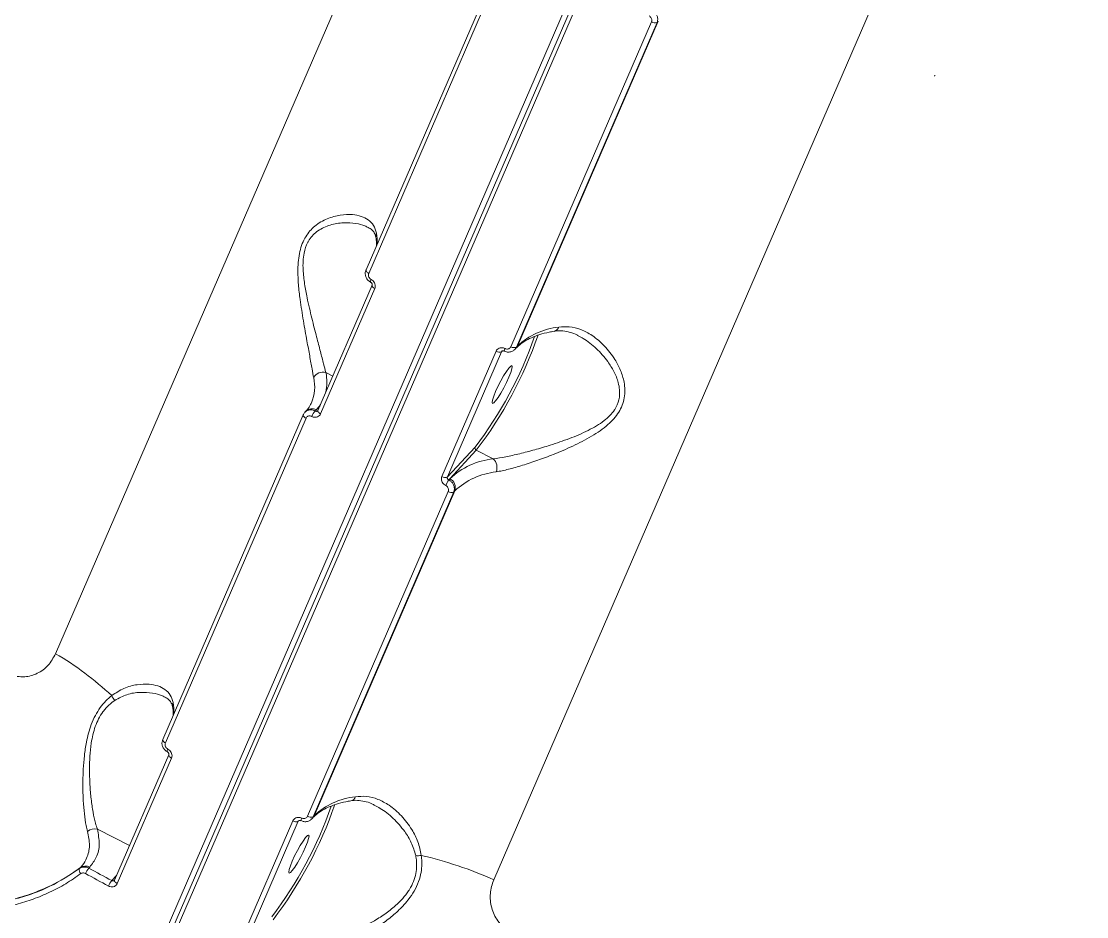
# Model space of a CAD drawing. Header units: millimetres. Extents: x -5550 to 7488, y -4093 to 4627.
# Drawn here: x -3147.2 to -2922.4, y 685 to 873.8 of the extents above; entities that cross this region are included whole.
import ezdxf

# ---------------------------------------------------------------- set-up
doc = ezdxf.new("R2010")
doc.units = ezdxf.units.MM
doc.layers.add('DIKOM_ОБЪЕКТ', color=7, linetype='Continuous')

msp = doc.modelspace()

# ---------------------------------------------------------------- linework, layer by layer
at = {"layer": 'DIKOM_ОБЪЕКТ', "color": 7, "linetype": 'Continuous', "lineweight": 15}
for p, q in [((-2958.543, 1047.255), (-3131.536, 647.807)), ((-2957.387, 1047.079), (-3130.379, 647.631)), ((-3129.771, 646.897), (-2956.778, 1046.345)), ((-3014.859, 1029.317), (-3139.957, 740.46)), ((-3047.51, 692.794), (-2922.412, 981.651)), ((-3044.79, 889.892), (-3074.456, 821.392)), ((-3073.885, 820.677), (-3044.219, 889.177)), ((-3014.214, 873.706), (-3043.88, 805.206)), ((-3042.724, 805.106), (-3013.058, 873.606)), ((-3012.852, 873.828), (-3042.518, 805.327)), ((-3013.058, 873.606), (-3012.852, 873.828)), ((-2954.494, 862.336), (-2954.509, 862.247)), ((-2954.455, 862.468), (-2954.485, 862.334)), ((-2954.455, 862.468), (-2954.47, 862.38)), ((-3073.178, 818.162), (-3084.615, 791.752)), ((-3084.04, 791.035), (-3072.602, 817.444)), ((-3043.02, 804.653), (-3042.813, 804.875)), ((-3042.518, 805.327), (-3042.724, 805.106)), ((-3047.01, 804.249), (-3058.447, 777.839)), ((-3057.286, 777.736), (-3045.848, 804.146)), ((-3045.848, 804.146), (-3045.7, 804.306)), ((-3045.848, 804.146), (-3045.771, 804.259)), ((-3082.92, 799.759), (-3081.471, 799.012)), ((-3087.143, 791.586), (-3087.349, 791.364)), ((-3084.962, 791.876), (-3085.18, 791.641)), ((-3084.211, 792.685), (-3084.962, 791.876)), ((-3087.681, 790.855), (-3117.347, 722.355)), ((-3116.776, 721.64), (-3087.11, 790.141)), ((-3087.643, 790.912), (-3087.681, 790.855)), ((-3051.442, 784.033), (-3057.286, 777.736)), ((-3056.789, 777.35), (-3051.181, 783.394)), ((-3047.615, 781.555), (-3051.181, 783.394)), ((-3057.007, 777.115), (-3056.789, 777.35)), ((-3057.105, 774.669), (-3086.771, 706.169)), ((-3085.615, 706.069), (-3055.949, 774.57)), ((-3055.743, 774.791), (-3085.409, 706.291)), ((-3055.949, 774.57), (-3055.743, 774.791)), ((-3116.069, 719.125), (-3127.506, 692.715)), ((-3126.93, 691.998), (-3115.493, 718.408)), ((-3085.91, 705.616), (-3085.704, 705.838)), ((-3085.409, 706.291), (-3085.615, 706.069)), ((-3089.9, 705.212), (-3101.338, 678.802)), ((-3100.176, 678.699), (-3088.739, 705.109)), ((-3088.739, 705.109), (-3088.59, 705.269)), ((-3088.739, 705.109), (-3088.662, 705.222)), ((-3131.138, 703.469), (-3124.362, 699.975)), ((-3134.71, 695.343), (-3134.882, 695.158)), ((-3132.934, 695.237), (-3132.747, 695.438)), ((-3127.102, 693.649), (-3128.071, 692.605))]:
    msp.add_line(p, q, dxfattribs=at)
at = {"layer": 'DIKOM_ОБЪЕКТ', "color": 7, "linetype": 'Continuous', "lineweight": 15, "flags": 128}
for points in [[(-3074.456, 821.392), (-3074.462, 821.376), (-3074.472, 821.29), (-3074.447, 821.193), (-3074.389, 821.089), (-3074.301, 820.981), (-3074.184, 820.874), (-3074.044, 820.772), (-3073.885, 820.677)], [(-3073.176, 818.166), (-3073.184, 818.146), (-3073.193, 818.059), (-3073.168, 817.962), (-3073.11, 817.858), (-3073.02, 817.75), (-3072.903, 817.642), (-3072.762, 817.539), (-3072.602, 817.444)], [(-3042.813, 804.875), (-3042.692, 805.023), (-3042.518, 805.327)], [(-3044.321, 798.749), (-3044.831, 797.642), (-3045.413, 796.502), (-3046.021, 795.421), (-3046.604, 794.488), (-3047.116, 793.777), (-3047.515, 793.347), (-3047.769, 793.232), (-3047.857, 793.442), (-3047.773, 793.959), (-3047.522, 794.742), (-3047.126, 795.727), (-3046.616, 796.834), (-3046.034, 797.974), (-3045.426, 799.055), (-3044.843, 799.988), (-3044.331, 800.699), (-3043.932, 801.129), (-3043.678, 801.244), (-3043.589, 801.035), (-3043.674, 800.517), (-3043.925, 799.735), (-3044.321, 798.749)], [(-3084.962, 791.876), (-3084.295, 792.686), (-3084.072, 793.006)], [(-3084.615, 791.752), (-3084.621, 791.736), (-3084.631, 791.65), (-3084.606, 791.552), (-3084.548, 791.448), (-3084.458, 791.34), (-3084.34, 791.232), (-3084.199, 791.129), (-3084.04, 791.035)], [(-3087.681, 790.855), (-3087.687, 790.84), (-3087.696, 790.754), (-3087.672, 790.657), (-3087.614, 790.553), (-3087.525, 790.445), (-3087.409, 790.338), (-3087.269, 790.235), (-3087.11, 790.141)], [(-3117.347, 722.355), (-3117.353, 722.339), (-3117.362, 722.253), (-3117.338, 722.156), (-3117.28, 722.052), (-3117.191, 721.945), (-3117.075, 721.838), (-3116.935, 721.735), (-3116.776, 721.64)], [(-3116.067, 719.129), (-3116.075, 719.109), (-3116.084, 719.023), (-3116.059, 718.925), (-3116.001, 718.821), (-3115.911, 718.713), (-3115.794, 718.605), (-3115.652, 718.502), (-3115.493, 718.408)], [(-3085.704, 705.838), (-3085.583, 705.986), (-3085.409, 706.291)], [(-3087.212, 699.713), (-3087.722, 698.605), (-3088.304, 697.465), (-3088.911, 696.384), (-3089.495, 695.451), (-3090.006, 694.74), (-3090.406, 694.31), (-3090.66, 694.195), (-3090.748, 694.405), (-3090.663, 694.922), (-3090.413, 695.705), (-3090.017, 696.69), (-3089.507, 697.798), (-3088.924, 698.938), (-3088.317, 700.018), (-3087.734, 700.952), (-3087.222, 701.662), (-3086.823, 702.093), (-3086.568, 702.208), (-3086.48, 701.998), (-3086.565, 701.481), (-3086.815, 700.698), (-3087.212, 699.713)], [(-3128.071, 692.605), (-3128.68, 692.932), (-3129.289, 693.261), (-3129.897, 693.589), (-3130.506, 693.918), (-3131.113, 694.247), (-3131.721, 694.577), (-3132.327, 694.907), (-3132.934, 695.237)], [(-3133.648, 694.1), (-3133.04, 693.769), (-3132.432, 693.438), (-3131.823, 693.108), (-3131.214, 692.777), (-3130.604, 692.448), (-3129.994, 692.118), (-3129.384, 691.79), (-3128.773, 691.461)], [(-3127.506, 692.715), (-3127.512, 692.7), (-3127.522, 692.613), (-3127.497, 692.516), (-3127.438, 692.411), (-3127.349, 692.303), (-3127.231, 692.196), (-3127.09, 692.093), (-3126.93, 691.998)]]:
    msp.add_lwpolyline(points, dxfattribs=at)
at = {"layer": 'DIKOM_ОБЪЕКТ', "color": 7, "linetype": 'Continuous', "lineweight": 15}
for centre, radius, start, end in [((-3013.549, 874.669), 1.17, 235.34511, 294.77761), ((-3070.853, 828.551), 1.547, 156.127, 190.23169), ((-3082.235, 827.191), 10.163, 358.27403, 11.26558), ((-3072.742, 818.942), 0.77, 145.01682, 188.98507), ((-3032.183, 794.312), 15.105, 96.07288, 133.17683), ((-3035.064, 809.804), 1.367, 282.28395, 339.81255), ((-3117.151, 834.419), 82.803, 322.5184, 340.93455), ((-3118.695, 835.209), 85.106, 322.49476, 341.1158), ((-3044.159, 804.228), 1.141, 148.59834, 177.42257), ((-3043.215, 806.169), 1.171, 235.35856, 294.76417), ((-3046.339, 805.214), 1.175, 235.21394, 294.68674), ((-3094.074, 796.744), 8.788, 337.60172, 12.46487), ((-3083.543, 797.674), 2.176, 73.34998, 153.63162), ((-3092.55, 797.75), 9.838, 347.33496, 11.77957), ((-3085.861, 790.289), 1.824, 60.48323, 134.67405), ((-3082.079, 788.949), 4.107, 139.03837, 157.84532), ((-3050.96, 783.857), 0.513, 159.92593, 244.55798), ((-3045.936, 765.782), 15.861, 96.07404, 133.17525), ((-3049.3, 779.736), 2.479, 337.71781, 47.18562), ((-3057.777, 778.804), 1.175, 235.22253, 294.68776), ((-3045.407, 763.774), 15.107, 96.07443, 133.17409), ((-3051.453, 773.361), 6.703, 145.94296, 157.403), ((-3057.67, 775.497), 2.052, 339.89047, 64.58055), ((-3056.439, 775.633), 1.171, 235.35113, 294.7716), ((-3173.735, 682.885), 66.753, 46.88383, 59.60106), ((-3125.373, 732.709), 2.949, 201.82741, 225.1652), ((-3113.744, 729.514), 1.547, 156.12399, 190.2347), ((-3125.126, 728.155), 10.163, 358.27403, 11.26558), ((-3115.635, 719.906), 0.767, 144.9494, 189.09866), ((-3075.074, 695.277), 15.104, 96.07158, 133.17813), ((-3077.956, 710.768), 1.368, 282.2986, 339.7979), ((-3160.052, 735.388), 82.815, 322.52019, 340.93367), ((-3161.57, 736.164), 85.088, 322.49284, 341.11795), ((-3087.048, 705.191), 1.142, 148.61425, 177.40666), ((-3086.105, 707.132), 1.171, 235.35234, 294.75865), ((-3131.696, 701.24), 2.298, 75.95627, 130.92898), ((-3089.23, 706.177), 1.175, 235.2041, 294.69452), ((-3063.518, 701.3), 3.442, 262.31339, 282.10956), ((-3082.66, 613.583), 86.659, 66.07069, 76.74897), ((-3133.935, 694.812), 1.008, 159.93172, 227.46082), ((-3133.652, 693.813), 1.861, 60.89636, 124.63332), ((-3130.071, 692.647), 3.861, 137.86238, 157.89504), ((-3124.969, 689.912), 4.107, 139.03166, 157.84001)]:
    msp.add_arc(centre, radius, start, end, dxfattribs=at)
for points, knots in [([(-3392.025, 922.491), (-3392.047, 921.778), (-3392.122, 919.276), (-3391.943, 914.883), (-3391.492, 909.317), (-3390.727, 903.654), (-3389.672, 897.905), (-3388.321, 892.073), (-3386.677, 886.163), (-3384.741, 880.18), (-3382.515, 874.128), (-3380, 868.012), (-3377.198, 861.837), (-3374.111, 855.607), (-3370.742, 849.327), (-3367.094, 843.002), (-3363.169, 836.637), (-3358.97, 830.237), (-3354.501, 823.806), (-3349.765, 817.349), (-3344.766, 810.871), (-3339.508, 804.376), (-3333.994, 797.871), (-3328.229, 791.358), (-3322.217, 784.845), (-3315.962, 778.334), (-3309.47, 771.831), (-3302.746, 765.341), (-3295.793, 758.869), (-3288.618, 752.419), (-3281.227, 745.996), (-3273.624, 739.605), (-3265.815, 733.252), (-3257.806, 726.939), (-3249.604, 720.674), (-3241.214, 714.459), (-3232.642, 708.299), (-3223.896, 702.2), (-3214.981, 696.166), (-3205.905, 690.201), (-3196.674, 684.309), (-3187.295, 678.496), (-3177.776, 672.765), (-3168.122, 667.121), (-3158.343, 661.568), (-3148.443, 656.112), (-3139.547, 651.344), (-3133.929, 648.422), (-3131.681, 647.253)], [0, 0, 0, 0, 0.0088209, 0.0309505, 0.0530921, 0.0752453, 0.097409, 0.1195825, 0.1417638, 0.1639522, 0.1861457, 0.208344, 0.2305454, 0.2527491, 0.2749542, 0.2971604, 0.3193671, 0.3415734, 0.3637795, 0.3859847, 0.4081892, 0.4303927, 0.4525952, 0.4747967, 0.4969973, 0.5191965, 0.541395, 0.5635922, 0.5857888, 0.6079841, 0.6301785, 0.6523721, 0.6745648, 0.6967567, 0.7189481, 0.7411389, 0.7633286, 0.7855178, 0.8077068, 0.8298953, 0.8520828, 0.8742703, 0.8964575, 0.9186442, 0.9408305, 0.9630167, 0.9852027, 1, 1, 1, 1]), ([(-3014.751, 874.973), (-3014.655, 874.914), (-3014.462, 874.797), (-3014.255, 874.522), (-3014.143, 874.212), (-3014.137, 873.927), (-3014.192, 873.769), (-3014.214, 873.706)], [0, 0, 0, 0, 0.2151478, 0.4301274, 0.6450028, 0.8595104, 1, 1, 1, 1]), ([(-3013.058, 873.606), (-3013.014, 873.732), (-3012.903, 874.049), (-3012.914, 874.62), (-3013.134, 875.241), (-3013.542, 875.795), (-3013.925, 876.033), (-3014.116, 876.152)], [0, 0, 0, 0, 0.1407326, 0.355443, 0.5702882, 0.7851231, 1, 1, 1, 1]), ([(-3072.268, 829.177), (-3072.44, 829.743), (-3072.783, 830.875), (-3073.923, 832.012), (-3075.435, 832.766), (-3077.408, 833.143), (-3079.837, 833.065), (-3082.593, 832.325), (-3085.195, 830.88), (-3086.979, 828.919), (-3087.936, 826.977), (-3088.457, 825.292), (-3088.748, 823.438), (-3088.868, 821.086), (-3088.74, 818.298), (-3088.315, 814.643), (-3087.676, 810.604), (-3086.947, 806.606), (-3086.331, 803.216), (-3085.848, 800.55), (-3085.604, 799.242), (-3085.492, 798.64)], [0, 0, 0, 0, 0.0554759, 0.111023, 0.1664967, 0.2220065, 0.2900223, 0.3579621, 0.4226746, 0.4774063, 0.5052461, 0.5330937, 0.5627093, 0.5923735, 0.6404288, 0.6885808, 0.7603252, 0.8320603, 0.8910006, 0.9498665, 1, 1, 1, 1]), ([(-3082.92, 799.759), (-3083.076, 800.347), (-3083.414, 801.621), (-3084.075, 804.18), (-3084.914, 807.396), (-3085.894, 811.199), (-3086.795, 814.988), (-3087.444, 818.442), (-3087.746, 821.03), (-3087.764, 823.23), (-3087.544, 825.236), (-3087.029, 826.754), (-3086.312, 827.973), (-3085.617, 828.829), (-3084.158, 830.04), (-3081.941, 830.997), (-3079.16, 831.434), (-3076.706, 831.274), (-3074.964, 830.877), (-3074.226, 830.448), (-3074.003, 830.317)], [0, 0, 0, 0, 0.0593359, 0.1286009, 0.1997496, 0.2839058, 0.3702791, 0.4255936, 0.4820338, 0.514862, 0.5485733, 0.5968269, 0.6096801, 0.6397892, 0.6708996, 0.7452239, 0.8244078, 0.9057705, 0.9714113, 1, 1, 1, 1]), ([(-3073.988, 830.343), (-3073.837, 830.272), (-3073.384, 830.059), (-3072.929, 829.578), (-3072.545, 829), (-3072.426, 828.446), (-3072.385, 828.25)], [0, 0, 0, 0, 0.1589795, 0.476034, 0.8151285, 1, 1, 1, 1]), ([(-3072.374, 828.267), (-3072.327, 828.002), (-3072.219, 827.389), (-3072.227, 826.84), (-3072.231, 826.529)], [0, 0, 0, 0, 0.4317332, 1, 1, 1, 1]), ([(-3074.44, 821.384), (-3074.505, 821.207), (-3074.651, 820.815), (-3074.583, 820.135), (-3074.278, 819.472), (-3073.875, 819.018), (-3073.569, 818.876), (-3073.492, 818.841)], [0, 0, 0, 0, 0.1908534, 0.4220128, 0.6636562, 0.9155271, 1, 1, 1, 1]), ([(-3073.373, 819.383), (-3073.467, 819.445), (-3073.655, 819.569), (-3073.854, 819.851), (-3073.96, 820.167), (-3073.963, 820.455), (-3073.908, 820.614), (-3073.885, 820.677)], [0, 0, 0, 0, 0.2151947, 0.430243, 0.6449787, 0.8595487, 1, 1, 1, 1]), ([(-3073.501, 818.819), (-3073.494, 818.815), (-3073.445, 818.794), (-3073.352, 818.718), (-3073.247, 818.594), (-3073.177, 818.451), (-3073.15, 818.316), (-3073.157, 818.214), (-3073.173, 818.18), (-3073.18, 818.166)], [0, 0, 0, 0, 0.0276828, 0.1833925, 0.3446756, 0.5060158, 0.6756611, 0.8621086, 1, 1, 1, 1]), ([(-3072.602, 817.444), (-3072.569, 817.539), (-3072.485, 817.777), (-3072.491, 818.209), (-3072.651, 818.682), (-3072.95, 819.106), (-3073.232, 819.291), (-3073.373, 819.383)], [0, 0, 0, 0, 0.1406272, 0.3551018, 0.5698963, 0.7849066, 1, 1, 1, 1]), ([(-3047.005, 778.796), (-3046.153, 778.964), (-3044.447, 779.3), (-3041.445, 780.17), (-3038.257, 781.223), (-3034.697, 782.556), (-3030.831, 784.181), (-3026.876, 786.213), (-3023.465, 788.53), (-3021.34, 790.859), (-3020.34, 792.847), (-3019.894, 794.451), (-3019.794, 796.1), (-3020.024, 798.075), (-3020.714, 800.256), (-3022.094, 802.882), (-3024.09, 805.459), (-3026.569, 807.571), (-3029.098, 808.899), (-3031.469, 809.531), (-3033.053, 809.395), (-3033.781, 809.332)], [0, 0, 0, 0, 0.0554757, 0.1110229, 0.1664966, 0.2220047, 0.2900238, 0.3579617, 0.4226759, 0.4774081, 0.5052474, 0.5330935, 0.5627102, 0.5923742, 0.6404307, 0.688581, 0.7603249, 0.832063, 0.8910003, 0.9498673, 1, 1, 1, 1]), ([(-3029.657, 807.445), (-3029.312, 807.283), (-3027.97, 806.653), (-3025.815, 804.878), (-3023.65, 802.469), (-3022.1, 799.997), (-3021.275, 797.971), (-3020.928, 796.138), (-3020.938, 794.361), (-3021.406, 792.898), (-3022.188, 791.607), (-3022.991, 790.64), (-3024.761, 789.092), (-3027.644, 787.429), (-3031.534, 785.782), (-3035.359, 784.491), (-3038.886, 783.439), (-3042.054, 782.614), (-3045.045, 781.935), (-3046.758, 781.682), (-3047.615, 781.555)], [0, 0, 0, 0, 0.0295222, 0.1148085, 0.200091, 0.256053, 0.311877, 0.3451928, 0.3784284, 0.4266917, 0.4395456, 0.4701275, 0.5007719, 0.575112, 0.6553538, 0.7357045, 0.8019475, 0.8681521, 0.9341203, 1, 1, 1, 1]), ([(-3042.813, 804.875), (-3042.65, 805.041), (-3042.156, 805.544), (-3041.123, 806.311), (-3039.615, 807.117), (-3037.854, 807.779), (-3036.208, 808.212), (-3035.129, 808.405), (-3034.778, 808.467)], [0, 0, 0, 0, 0.1024816, 0.310672, 0.5124659, 0.7099246, 0.9057044, 1, 1, 1, 1]), ([(-3034.78, 808.437), (-3034.622, 808.471), (-3033.991, 808.607), (-3032.871, 808.562), (-3031.388, 808.259), (-3030.293, 807.883), (-3029.718, 807.537), (-3029.647, 807.494)], [0, 0, 0, 0, 0.0914226, 0.3654759, 0.6566063, 0.9579395, 1, 1, 1, 1]), ([(-3045.132, 804.822), (-3045.234, 804.865), (-3045.49, 804.973), (-3045.932, 805.012), (-3046.393, 804.9), (-3046.784, 804.644), (-3046.934, 804.38), (-3047.01, 804.249)], [0, 0, 0, 0, 0.1418528, 0.3566961, 0.5713234, 0.7857096, 1, 1, 1, 1]), ([(-3043.88, 805.206), (-3043.93, 805.118), (-3044.03, 804.942), (-3044.292, 804.771), (-3044.599, 804.696), (-3044.894, 804.721), (-3045.065, 804.794), (-3045.132, 804.822)], [0, 0, 0, 0, 0.2141852, 0.4285197, 0.6431295, 0.8580926, 1, 1, 1, 1]), ([(-3043.083, 804.595), (-3043.076, 804.6), (-3042.9, 804.717), (-3042.81, 804.916), (-3042.724, 805.106)], [0, 0, 0, 0, 0.0438141, 1, 1, 1, 1]), ([(-3045.765, 804.255), (-3045.754, 804.27), (-3045.725, 804.309), (-3045.619, 804.347), (-3045.457, 804.335), (-3045.348, 804.313), (-3045.299, 804.279), (-3045.299, 804.279)], [0, 0, 0, 0, 0.216959, 0.5704982, 0.7844788, 0.9982281, 1, 1, 1, 1]), ([(-3045.291, 804.295), (-3045.085, 804.208), (-3044.635, 804.018), (-3043.918, 804.09), (-3043.365, 804.303), (-3043.164, 804.543), (-3043.108, 804.61)], [0, 0, 0, 0, 0.2765675, 0.6020926, 0.8887203, 1, 1, 1, 1]), ([(-3085.97, 793.427), (-3086.022, 793.283), (-3086.217, 792.744), (-3086.643, 792.15), (-3087.043, 791.699), (-3087.143, 791.586)], [0, 0, 0, 0, 0.2141302, 0.8039788, 1, 1, 1, 1]), ([(-3087.298, 791.413), (-3087.302, 791.41), (-3087.471, 791.297), (-3087.558, 791.103), (-3087.643, 790.912)], [0, 0, 0, 0, 0.0202707, 1, 1, 1, 1]), ([(-3085.18, 791.641), (-3085.313, 791.701), (-3085.647, 791.853), (-3086.222, 791.911), (-3086.835, 791.783), (-3087.145, 791.535), (-3087.298, 791.413)], [0, 0, 0, 0, 0.1814474, 0.4563151, 0.7309902, 1, 1, 1, 1]), ([(-3084.651, 791.701), (-3084.654, 791.696), (-3084.684, 791.649), (-3084.781, 791.598), (-3084.926, 791.564), (-3085.067, 791.585), (-3085.148, 791.625), (-3085.18, 791.641)], [0, 0, 0, 0, 0.032662, 0.2961979, 0.5604952, 0.8250171, 1, 1, 1, 1]), ([(-3084.616, 791.753), (-3084.617, 791.75), (-3084.626, 791.722), (-3084.64, 791.711), (-3084.652, 791.702)], [0, 0, 0, 0, 0.1266165, 1, 1, 1, 1]), ([(-3087.11, 790.141), (-3087.06, 790.228), (-3086.961, 790.403), (-3086.704, 790.57), (-3086.403, 790.638), (-3086.115, 790.605), (-3085.949, 790.528), (-3085.882, 790.498)], [0, 0, 0, 0, 0.2142391, 0.4285344, 0.6431699, 0.8580697, 1, 1, 1, 1]), ([(-3085.882, 790.498), (-3085.783, 790.452), (-3085.534, 790.336), (-3085.102, 790.288), (-3084.65, 790.39), (-3084.264, 790.64), (-3084.114, 790.903), (-3084.04, 791.035)], [0, 0, 0, 0, 0.141842, 0.3567724, 0.571358, 0.7857676, 1, 1, 1, 1]), ([(-3058.447, 777.839), (-3058.48, 777.744), (-3058.563, 777.507), (-3058.554, 777.079), (-3058.386, 776.614), (-3058.077, 776.202), (-3057.787, 776.025), (-3057.642, 775.937)], [0, 0, 0, 0, 0.1406035, 0.3550734, 0.5698802, 0.7848823, 1, 1, 1, 1]), ([(-3057.007, 777.115), (-3057.057, 777.143), (-3057.156, 777.199), (-3057.262, 777.332), (-3057.32, 777.484), (-3057.324, 777.626), (-3057.296, 777.705), (-3057.286, 777.736)], [0, 0, 0, 0, 0.2153374, 0.4307158, 0.6453219, 0.8595333, 1, 1, 1, 1]), ([(-3057.642, 775.937), (-3057.546, 775.878), (-3057.352, 775.76), (-3057.146, 775.485), (-3057.034, 775.176), (-3057.027, 774.891), (-3057.083, 774.732), (-3057.105, 774.669)], [0, 0, 0, 0, 0.2151323, 0.430189, 0.64493, 0.8594221, 1, 1, 1, 1]), ([(-3055.949, 774.57), (-3055.905, 774.695), (-3055.794, 775.012), (-3055.805, 775.583), (-3056.024, 776.205), (-3056.432, 776.758), (-3056.816, 776.996), (-3057.007, 777.115)], [0, 0, 0, 0, 0.1407283, 0.355432, 0.5702555, 0.7851297, 1, 1, 1, 1]), ([(-3139.957, 740.46), (-3140.436, 739.59), (-3141.385, 737.866), (-3143.707, 736.191), (-3146.032, 735.504), (-3147.51, 735.621), (-3148.038, 735.663)], [0, 0, 0, 0, 0.2885567, 0.5716218, 0.8470343, 1, 1, 1, 1]), ([(-3115.159, 730.14), (-3115.33, 730.706), (-3115.674, 731.838), (-3116.814, 732.975), (-3118.325, 733.728), (-3120.299, 734.109), (-3122.723, 734.013), (-3125.483, 733.347), (-3127.255, 732.177), (-3128.111, 731.612)], [0, 0, 0, 0, 0.1316568, 0.263488, 0.3951411, 0.5268753, 0.6883024, 0.8495373, 1, 1, 1, 1]), ([(-3128.111, 731.612), (-3128.529, 731.256), (-3129.376, 730.535), (-3130.551, 729.133), (-3131.595, 727.461), (-3132.663, 725.058), (-3133.43, 722.136), (-3133.896, 718.926), (-3134.14, 715.849), (-3134.213, 712.636), (-3134.126, 709.465), (-3133.892, 706.609), (-3133.576, 704.459), (-3133.304, 703.383), (-3133.201, 702.976)], [0, 0, 0, 0, 0.0603698, 0.1220469, 0.1825844, 0.2452022, 0.3548644, 0.4358132, 0.5191039, 0.6213422, 0.7266012, 0.8297201, 0.9355807, 1, 1, 1, 1]), ([(-3131.138, 703.469), (-3131.269, 703.87), (-3131.61, 704.915), (-3132.06, 707.006), (-3132.459, 709.743), (-3132.724, 712.819), (-3132.823, 715.871), (-3132.739, 718.839), (-3132.439, 721.876), (-3131.819, 724.595), (-3130.895, 726.76), (-3130.252, 727.801), (-3129.524, 728.773), (-3128.707, 729.679), (-3127.874, 730.302), (-3127.452, 730.617)], [0, 0, 0, 0, 0.0653887, 0.1703695, 0.2779422, 0.3818129, 0.4884109, 0.569563, 0.6527974, 0.7604192, 0.815163, 0.8718875, 0.8800463, 0.9392008, 1, 1, 1, 1]), ([(-3127.452, 730.617), (-3126.604, 731.07), (-3124.82, 732.022), (-3122.037, 732.392), (-3119.58, 732.235), (-3117.846, 731.838), (-3117.106, 731.406), (-3116.883, 731.277)], [0, 0, 0, 0, 0.2220645, 0.4666298, 0.7115374, 0.91345, 1, 1, 1, 1]), ([(-3116.81, 731.298), (-3116.565, 731.15), (-3116.056, 730.844), (-3115.628, 730.26), (-3115.355, 729.73), (-3115.294, 729.308), (-3115.279, 729.206)], [0, 0, 0, 0, 0.3033302, 0.6319024, 0.9112472, 1, 1, 1, 1]), ([(-3115.265, 729.23), (-3115.218, 728.966), (-3115.11, 728.352), (-3115.118, 727.804), (-3115.122, 727.492)], [0, 0, 0, 0, 0.4317523, 1, 1, 1, 1]), ([(-3117.33, 722.347), (-3117.396, 722.17), (-3117.542, 721.778), (-3117.474, 721.098), (-3117.169, 720.435), (-3116.766, 719.981), (-3116.459, 719.84), (-3116.382, 719.804)], [0, 0, 0, 0, 0.1908835, 0.4220343, 0.6636687, 0.9155302, 1, 1, 1, 1]), ([(-3116.263, 720.347), (-3116.357, 720.408), (-3116.545, 720.532), (-3116.745, 720.815), (-3116.85, 721.13), (-3116.854, 721.418), (-3116.798, 721.577), (-3116.776, 721.64)], [0, 0, 0, 0, 0.2150711, 0.4302035, 0.6450001, 0.8594887, 1, 1, 1, 1]), ([(-3116.392, 719.782), (-3116.385, 719.779), (-3116.336, 719.757), (-3116.243, 719.681), (-3116.137, 719.558), (-3116.068, 719.415), (-3116.04, 719.28), (-3116.047, 719.177), (-3116.064, 719.144), (-3116.071, 719.129)], [0, 0, 0, 0, 0.0279126, 0.1834046, 0.3447331, 0.5061085, 0.675746, 0.8620823, 1, 1, 1, 1]), ([(-3115.493, 718.408), (-3115.46, 718.502), (-3115.376, 718.741), (-3115.382, 719.172), (-3115.542, 719.645), (-3115.841, 720.069), (-3116.123, 720.254), (-3116.263, 720.347)], [0, 0, 0, 0, 0.1405697, 0.3550736, 0.5698692, 0.7848947, 1, 1, 1, 1]), ([(-3062.796, 697.935), (-3062.993, 698.906), (-3063.388, 700.851), (-3064.886, 703.682), (-3066.912, 706.356), (-3069.39, 708.485), (-3071.918, 709.835), (-3074.314, 710.493), (-3075.922, 710.359), (-3076.672, 710.296)], [0, 0, 0, 0, 0.1281516, 0.2567411, 0.4268148, 0.5968775, 0.7373083, 0.8775726, 1, 1, 1, 1]), ([(-3085.704, 705.838), (-3085.541, 706.004), (-3085.047, 706.507), (-3084.014, 707.274), (-3082.506, 708.08), (-3080.744, 708.742), (-3079.099, 709.176), (-3078.02, 709.368), (-3077.669, 709.431)], [0, 0, 0, 0, 0.1024878, 0.3106802, 0.5124725, 0.7099314, 0.9057102, 1, 1, 1, 1]), ([(-3077.669, 709.427), (-3077.657, 709.43), (-3077.179, 709.554), (-3076.219, 709.547), (-3074.759, 709.361), (-3073.522, 708.982), (-3072.797, 708.58), (-3072.577, 708.458)], [0, 0, 0, 0, 0.0070235, 0.27771, 0.5665811, 0.8684431, 1, 1, 1, 1]), ([(-3072.568, 708.416), (-3072.19, 708.236), (-3070.829, 707.592), (-3068.652, 705.788), (-3066.448, 703.305), (-3064.768, 700.637), (-3064.244, 698.814), (-3063.978, 697.889)], [0, 0, 0, 0, 0.0987584, 0.3550363, 0.6180375, 0.8063476, 1, 1, 1, 1]), ([(-3088.023, 705.786), (-3088.125, 705.829), (-3088.381, 705.937), (-3088.822, 705.975), (-3089.283, 705.863), (-3089.675, 705.607), (-3089.825, 705.344), (-3089.9, 705.212)], [0, 0, 0, 0, 0.1418826, 0.3567146, 0.5713489, 0.7857162, 1, 1, 1, 1]), ([(-3086.771, 706.169), (-3086.821, 706.081), (-3086.921, 705.906), (-3087.182, 705.734), (-3087.49, 705.66), (-3087.785, 705.685), (-3087.955, 705.757), (-3088.023, 705.786)], [0, 0, 0, 0, 0.2142335, 0.4285601, 0.643162, 0.8581243, 1, 1, 1, 1]), ([(-3085.974, 705.558), (-3085.966, 705.563), (-3085.791, 705.68), (-3085.701, 705.879), (-3085.615, 706.069)], [0, 0, 0, 0, 0.0438141, 1, 1, 1, 1]), ([(-3088.656, 705.219), (-3088.645, 705.234), (-3088.616, 705.273), (-3088.51, 705.31), (-3088.347, 705.3), (-3088.241, 705.273), (-3088.19, 705.243), (-3088.19, 705.242)], [0, 0, 0, 0, 0.2168812, 0.5705645, 0.7844737, 0.9983065, 1, 1, 1, 1]), ([(-3088.182, 705.259), (-3087.976, 705.171), (-3087.526, 704.981), (-3086.808, 705.053), (-3086.256, 705.266), (-3086.055, 705.506), (-3085.999, 705.574)], [0, 0, 0, 0, 0.2765711, 0.6020924, 0.8887546, 1, 1, 1, 1]), ([(-3133.201, 702.976), (-3133.003, 701.974), (-3132.601, 699.941), (-3133.165, 697.602), (-3134.021, 696.126), (-3134.565, 695.508), (-3134.71, 695.343)], [0, 0, 0, 0, 0.3414973, 0.6929999, 0.9180184, 1, 1, 1, 1]), ([(-3132.747, 695.438), (-3132.232, 696.116), (-3131.144, 697.548), (-3130.535, 700.249), (-3130.935, 702.385), (-3131.138, 703.469)], [0, 0, 0, 0, 0.3069687, 0.6484645, 1, 1, 1, 1]), ([(-3063.978, 697.889), (-3063.946, 697.701), (-3063.736, 696.493), (-3063.744, 694.629), (-3064.383, 692.395), (-3064.996, 691.183), (-3065.765, 689.979), (-3066.699, 688.786), (-3068.393, 687.123), (-3070.509, 685.479), (-3073.169, 683.8), (-3076.145, 682.276), (-3079.29, 681.023), (-3082.369, 680.118), (-3084.233, 679.888), (-3085.177, 679.771)], [0, 0, 0, 0, 0.0201013, 0.1287278, 0.1852708, 0.2440073, 0.254865, 0.316794, 0.3805912, 0.4664221, 0.5546354, 0.6638271, 0.77617, 0.8865575, 1, 1, 1, 1]), ([(-3084.447, 677.838), (-3083.519, 677.991), (-3081.662, 678.297), (-3078.592, 679.357), (-3075.414, 680.805), (-3072.426, 682.53), (-3069.724, 684.427), (-3067.584, 686.257), (-3065.852, 688.105), (-3064.517, 689.913), (-3063.505, 691.868), (-3062.716, 694.384), (-3062.62, 696.444), (-3062.772, 697.735), (-3062.796, 697.935)], [0, 0, 0, 0, 0.1101017, 0.2202168, 0.3292845, 0.4383106, 0.5249623, 0.6115166, 0.6753412, 0.7390959, 0.8039941, 0.8688896, 0.9797305, 1, 1, 1, 1]), ([(-3151.864, 688.033), (-3150.244, 688.378), (-3146.985, 689.072), (-3142.508, 690.764), (-3138.366, 692.82), (-3135.933, 694.499), (-3134.71, 695.343)], [0, 0, 0, 0, 0.2598533, 0.5228366, 0.7602291, 1, 1, 1, 1]), ([(-3134.882, 695.158), (-3136.916, 693.815), (-3139.999, 691.78), (-3144.598, 689.886), (-3148.18, 688.738), (-3150.647, 688.266), (-3151.864, 688.033)], [0, 0, 0, 0, 0.3951695, 0.5986709, 0.8021675, 1, 1, 1, 1]), ([(-3132.934, 695.237), (-3132.987, 695.264), (-3133.237, 695.388), (-3133.721, 695.506), (-3134.36, 695.462), (-3134.708, 695.26), (-3134.882, 695.158)], [0, 0, 0, 0, 0.0818899, 0.3880464, 0.6939707, 1, 1, 1, 1]), ([(-3151.971, 686.81), (-3150.728, 687.048), (-3148.243, 687.522), (-3144.646, 688.657), (-3141.148, 690.109), (-3137.77, 691.884), (-3135.668, 693.341), (-3134.616, 694.069)], [0, 0, 0, 0, 0.1978338, 0.3954956, 0.5931661, 0.7965862, 1, 1, 1, 1]), ([(-3134.616, 694.069), (-3134.53, 694.119), (-3134.356, 694.219), (-3134.039, 694.238), (-3133.798, 694.177), (-3133.674, 694.113), (-3133.648, 694.1)], [0, 0, 0, 0, 0.3056137, 0.611685, 0.9180374, 1, 1, 1, 1]), ([(-3127.542, 692.664), (-3127.545, 692.659), (-3127.575, 692.612), (-3127.672, 692.561), (-3127.817, 692.528), (-3127.958, 692.548), (-3128.039, 692.588), (-3128.071, 692.605)], [0, 0, 0, 0, 0.0326728, 0.2962027, 0.5602622, 0.8252127, 1, 1, 1, 1]), ([(-3127.507, 692.716), (-3127.508, 692.713), (-3127.517, 692.685), (-3127.531, 692.675), (-3127.543, 692.665)], [0, 0, 0, 0, 0.1266165, 1, 1, 1, 1]), ([(-3045.549, 682.818), (-3045.935, 683.247), (-3047.018, 684.451), (-3048.082, 686.886), (-3048.43, 689.937), (-3047.819, 691.835), (-3047.51, 692.794)], [0, 0, 0, 0, 0.1529684, 0.4283722, 0.7114408, 1, 1, 1, 1]), ([(-3128.773, 691.461), (-3128.674, 691.415), (-3128.425, 691.3), (-3127.993, 691.251), (-3127.54, 691.354), (-3127.154, 691.604), (-3127.005, 691.867), (-3126.93, 691.998)], [0, 0, 0, 0, 0.1418349, 0.3567544, 0.5713291, 0.7857278, 1, 1, 1, 1])]:
    msp.add_open_spline(points, degree=3, knots=knots, dxfattribs=at)

doc.saveas('drawing.dxf')
